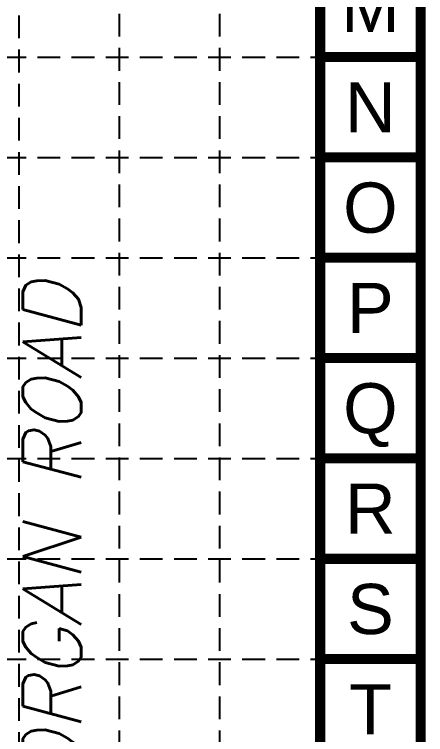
# Model space of a CAD drawing. Header units: inches. Extents: x 7994 to 10114, y 11164 to 12491.
# Drawn here: x 9978.7 to 10114.2, y 11802.5 to 12039.9 of the extents above; entities that cross this region are included whole.
import ezdxf
from ezdxf.enums import TextEntityAlignment as Align

# ---------------------------------------------------------------- set-up
doc = ezdxf.new("R2010")
doc.units = ezdxf.units.IN
doc.header["$MEASUREMENT"] = 0
doc.linetypes.add('HIDDEN', pattern=[0.375, 0.25, -0.125])
for name, color, linetype in [('BASE', 7, 'Continuous'), ('GRID', 254, 'HIDDEN'), ('x4227topo$0$C-ROAD-TEXT', 12, 'Continuous')]:
    doc.layers.add(name, color=color, linetype=linetype)
doc.styles.get("Standard").update_dxf_attribs({"font": 'ARIAL.TTF'})
doc.styles.add('x4227topo$0$L240', font='simplex.shx', dxfattribs={"height": 14.4})

msp = doc.modelspace()

# ---------------------------------------------------------------- linework, layer by layer
at = {"layer": 'BASE', "color": 9}
msp.add_line((10079.47, 12455.77), (10079.47, 11198.92), dxfattribs=at)
at = {"layer": 'BASE', "const_width": 3.31}
for points in [[(7995.74, 11165.85), (10112.54, 11165.85), (10112.54, 12488.85), (7995.74, 12488.85)], [(8028.82, 11198.92), (10079.47, 11198.92), (10079.47, 12455.77), (8028.82, 12455.77)]]:
    msp.add_lwpolyline(points, close=True, dxfattribs=at)
for points in [[(10112.54, 12025.8), (10079.47, 12025.8)], [(10112.54, 11992.72), (10079.47, 11992.72)], [(10112.54, 11959.65), (10079.47, 11959.65)], [(10112.54, 11926.57), (10079.47, 11926.57)], [(10112.54, 11893.5), (10079.47, 11893.5)], [(10112.54, 11860.42), (10079.47, 11860.42)], [(10112.54, 11827.35), (10079.47, 11827.35)]]:
    msp.add_lwpolyline(points, dxfattribs=at)
at = {"layer": 'GRID', "color": 253, "linetype": 'HIDDEN', "ltscale": 30}
for p, q in [((9980.24, 12455.77), (9980.24, 11298)), ((10013.26, 12456.32), (10013.26, 11298)), ((10046.34, 12456.32), (10046.34, 11298)), ((8028.82, 12025.8), (10079.47, 12025.8)), ((8028.82, 11992.72), (10079.47, 11992.72)), ((8028.82, 11959.65), (10079.47, 11959.65)), ((8028.82, 11926.57), (10079.47, 11926.57)), ((8028.82, 11893.5), (10079.47, 11893.5)), ((8028.82, 11860.42), (10079.47, 11860.42)), ((8028.82, 11827.35), (10079.47, 11827.35))]:
    msp.add_line(p, q, dxfattribs=at)

# ---------------------------------------------------------------- texts
at = {"layer": 'BASE'}
for s, p in [('M', (10096.01, 12042.34)), ('N', (10096.01, 12009.26)), ('O', (10096.01, 11976.19)), ('P', (10096.01, 11943.11)), ('Q', (10096.01, 11910.04)), ('R', (10096.01, 11876.96)), ('S', (10096.01, 11843.89)), ('T', (10096.01, 11810.81))]:
    msp.add_text(s, height=16.54, dxfattribs=at).set_placement(p, align=Align.MIDDLE_CENTER)
at = {"layer": 'x4227topo$0$C-ROAD-TEXT', "color": 7, "style": 'x4227topo$0$L240', "oblique": 15}
msp.add_text('MORGAN ROAD', height=19.2, rotation=90, dxfattribs=at).set_placement((10000.75, 11765.51))

doc.saveas('drawing.dxf')
